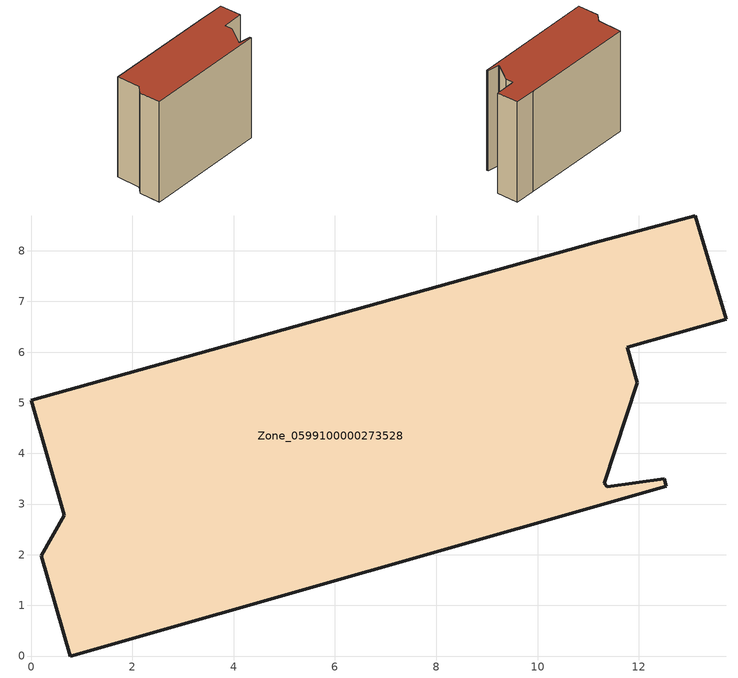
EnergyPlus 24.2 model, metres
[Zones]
Zone_0599100000273528
 floor ground (C_G): 0.2,1.98 0.65,2.78 0,5.05 11.12,8.16 13.11,8.69 13.73,6.65 11.77,6.1 11.97,5.4 11.32,3.41 11.37,3.34 12.5,3.5 12.54,3.35 0.77,0 z0
 wall outside (C_F): 0.65,2.78 0.2,1.98 0.77,0 12.54,3.35 12.5,3.5 11.37,3.34 11.32,3.41 11.97,5.4 11.77,6.1 13.73,6.65 13.11,8.69 11.12,8.16 0,5.05 0.65,2.78 z0:10.29
 roof outside (C_R): 12.54,3.35 12.5,3.5 11.37,3.34 11.32,3.41 11.97,5.4 11.77,6.1 13.73,6.65 13.11,8.69 11.12,8.16 0,5.05 0.65,2.78 0.2,1.98 0.77,0 z10.29
[BUILDING]
Pand.0599100000273528: North Axis=0; Terrain=City; Loads Convergence Tolerance Value=0.04; Temperature Convergence Tolerance Value=0.4; Solar Distribution=FullExterior; Maximum Number of Warmup Days=25; Minimum Number of Warmup Days=1
[Site:Location]
Rotterdam.The.Hague.AP_ZH_NLD Design_Conditions: Latitude=51.96; Longitude=4.45; Time Zone=1; Elevation=-4.5
[SITE:GROUNDTEMPERATURE:BUILDINGSURFACE]
18, 18, 18, 18, 18, 18, 18, 18, 18, 18, 18, 18
[MATERIAL] Thermal Absorptance=0.9; Solar Absorptance=0.7; Visible Absorptance=0.7
Name | Roughness | Thickness | Conductivity | Density | Specific Heat
G.TI.1946 | MediumSmooth | 0.15 | 1 | 540 | 1210
F.TI.1946 | Rough | 0.3 | 0.857143 | 1920 | 840
R.TI.1946 | MediumRough | 0.2 | 0.1 | 1500 | 1000
[CONSTRUCTION]
C_G: G.TI.1946
C_F: F.TI.1946
C_R: R.TI.1946
[ZONE]
Zone_0599100000273528: Type=1; Multiplier=1; Ceiling Height=Autocalculate; Volume=Autocalculate; Floor Area=autocalculate; Part of Total Floor Area=Yes
[ZONEINFILTRATION:DESIGNFLOWRATE]
Infil_Zone_0599100000273528: Zone or ZoneList or Space or SpaceList=Zone_0599100000273528; Schedule=AlwaysOn; Design Flow Rate Calculation Method=Flow/Area; Flow Rate per Floor Area=0.003; Constant Term Coefficient=1; Temperature Term Coefficient=0; Velocity Term Coefficient=0; Velocity Squared Term Coefficient=0
[HVACTEMPLATE:ZONE:IDEALLOADSAIRSYSTEM]
Zone_0599100000273528: Maximum Heating Supply Air Temperature=50; Minimum Cooling Supply Air Temperature=13; Maximum Heating Supply Air Humidity Ratio=0.0156; Minimum Cooling Supply Air Humidity Ratio=0.0077; Heating Limit=NoLimit; Cooling Limit=NoLimit; Dehumidification Control Type=ConstantSensibleHeatRatio; Cooling Sensible Heat Ratio=0.7; Dehumidification Setpoint=60; Humidification Control Type=None; Humidification Setpoint=30; Outdoor Air Method=None; Outdoor Air Flow Rate per Person=0.00944; Outdoor Air Flow Rate per Zone Floor Area=0; Outdoor Air Flow Rate per Zone=0; Demand Controlled Ventilation Type=None; Outdoor Air Economizer Type=NoEconomizer; Heat Recovery Type=None; Sensible Heat Recovery Effectiveness=0.7; Latent Heat Recovery Effectiveness=0.65
[ZONECONTROL:THERMOSTAT]
ThermostatControl_Zone_0599100000273528: Zone or ZoneList=Zone_0599100000273528; Control Type Schedule=DualSetpointControlType; Control 1=Thermostat_Zone_0599100000273528; Temperature Difference Between Cutout And Setpoint=0
[THERMOSTATSETPOINT:DUALSETPOINT]
Thermostat_Zone_0599100000273528: Heating Setpoint Temperature Schedule=HeatingSetpoint_Zone_0599100000273528; Cooling Setpoint Temperature Schedule=CoolingSetpoint_Zone_0599100000273528
[SCHEDULE:COMPACT]
HeatingSetpoint_Zone_0599100000273528: Through: 12/31, For: AllDays, Until: 24:00, 21
CoolingSetpoint_Zone_0599100000273528: Through: 12/31, For: AllDays, Until: 24:00, 24
DualSetpointControlType: Through: 12/31, For: AllDays, Until: 24:00, 4
AlwaysOn: Through: 12/31, For: AllDays, Until: 24:00, 1
